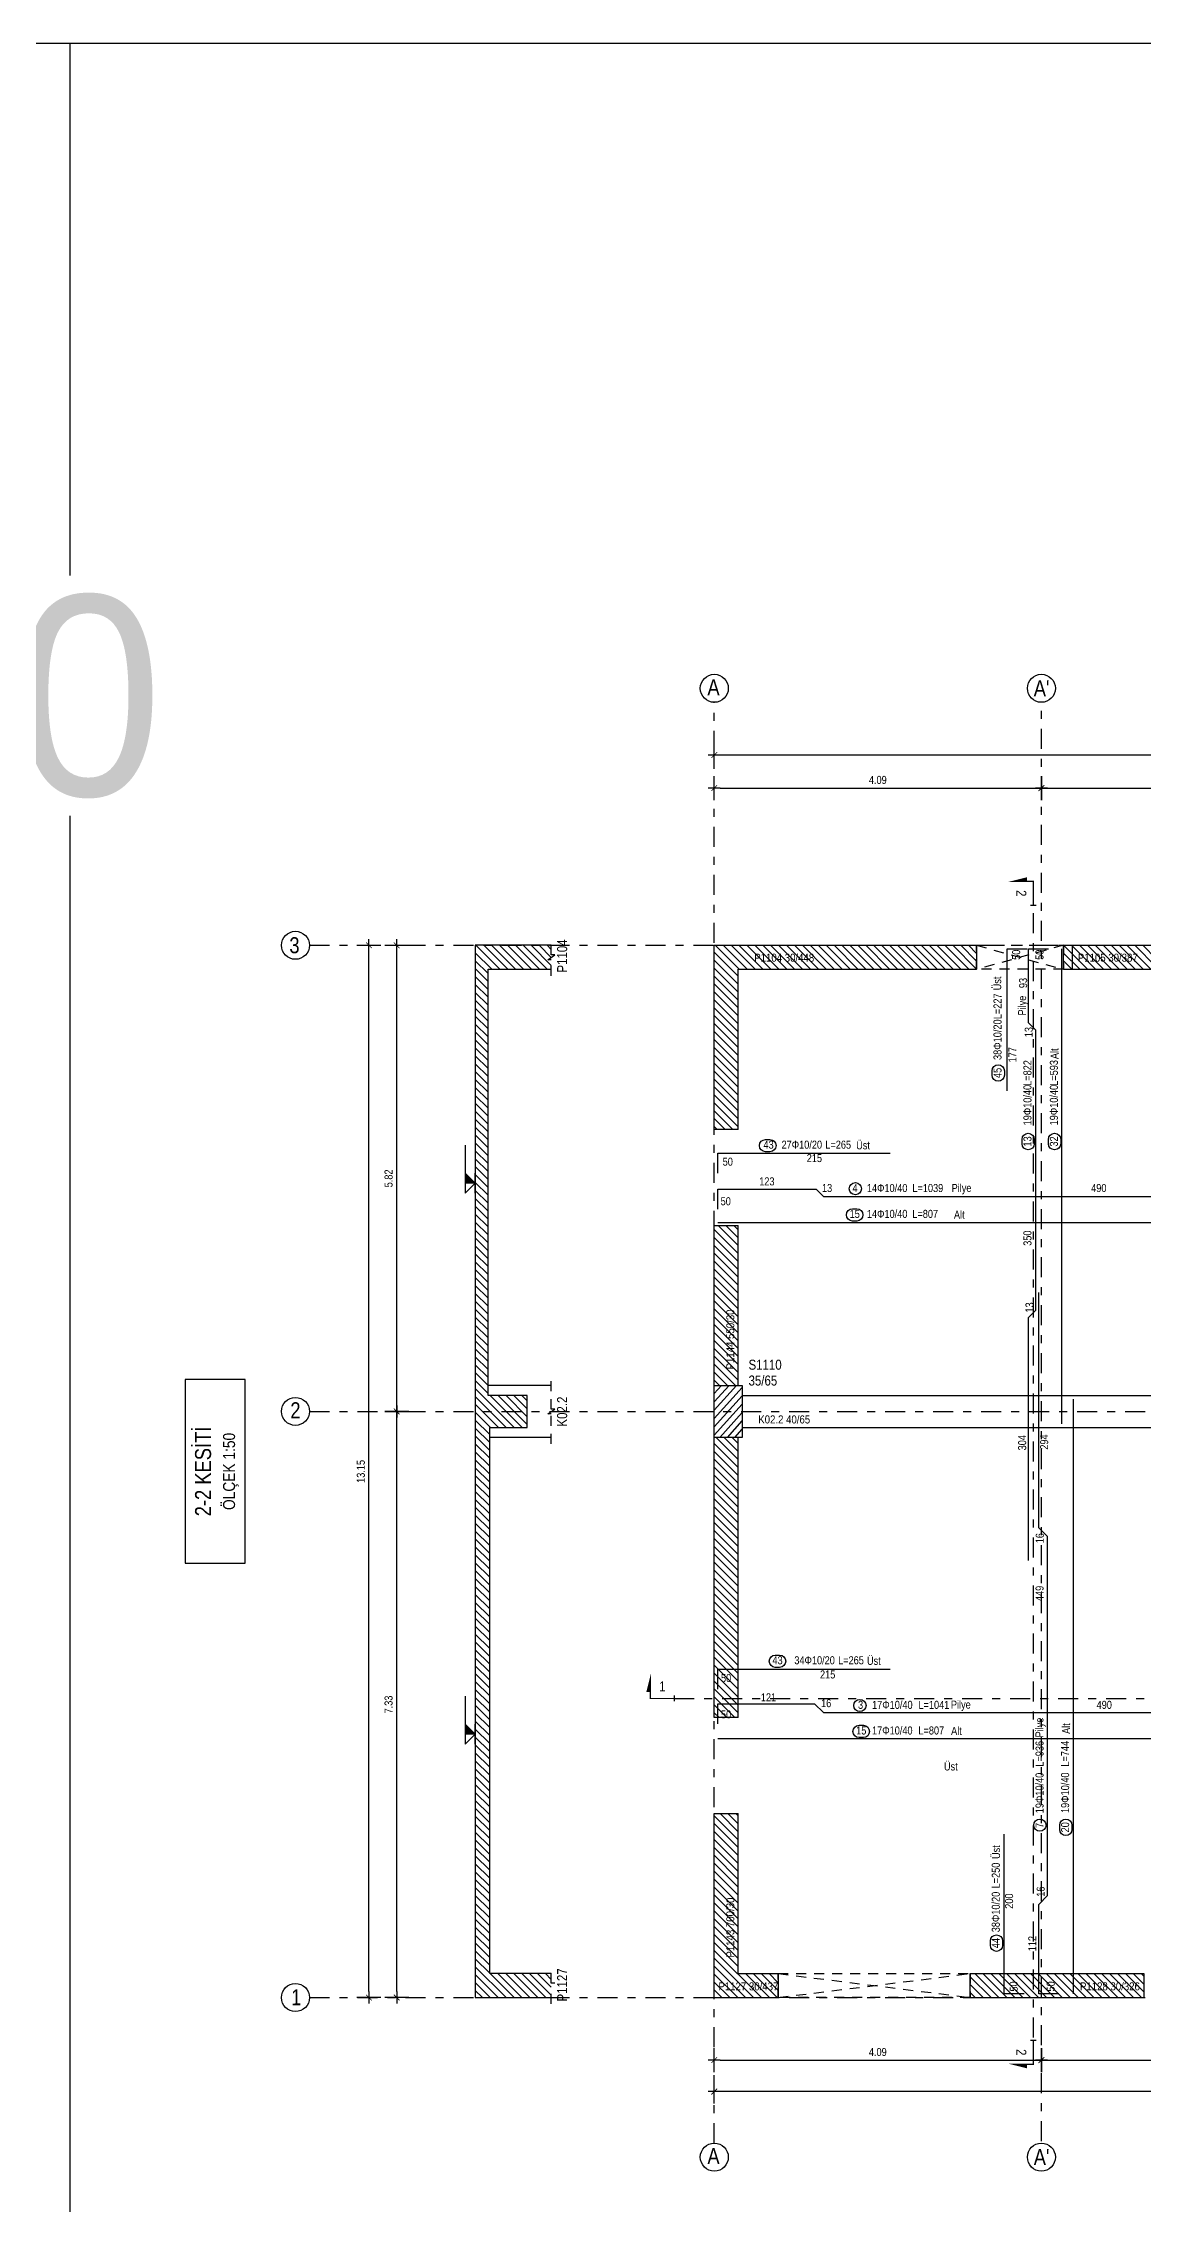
# Model space of a CAD drawing. Header units: metres. Extents: x 419734 to 420376, y 4564732 to 4565123.
# Drawn here: x 420043.27 to 420057.03, y 4565095.84 to 4565122.85 of the extents above; entities that cross this region are included whole.
import ezdxf
from ezdxf.enums import TextEntityAlignment as Align

# ---------------------------------------------------------------- set-up
doc = ezdxf.new("R2018")
doc.units = ezdxf.units.M
for name, pattern in [('CONTINUA', [0]), ('NASCOSTA', [0.375, 0.25, -0.125]), ('TRATTO-PUNTO', [1, 0.5, -0.25, 0, -0.25])]:
    doc.linetypes.add(name, pattern=pattern)
doc.layers.get('Defpoints').update_dxf_attribs({"color": 5})
for name, color, linetype in [("07-ENTITA' COPRENTE", 7, 'Continuous'), ('07-TITOLI', 4, 'CONTINUA'), ('SW_ASSI', 7, 'TRATTO-PUNTO'), ('SW_DIM', 33, 'Continuous'), ('SW_MAGRONE', 2, 'Continuous'), ('SW_QUOTE', 1, 'Continuous'), ('SW_SEZIONI-ARMATURA', 3, 'Continuous'), ('SW_SEZIONI_CARPENTERIA', 4, 'Continuous'), ('SW_SOTTILE_02', 1, 'Continuous'), ('SW_TESTI', 2, 'Continuous'), ('SW_TRATT_GRIGIO', 252, 'NASCOSTA'), ('SW_TRATTEGGIO_252', 252, 'Continuous'), ('SW_TXT_TESTI', 1, 'Continuous'), ('SW_VISTE', 1, 'Continuous')]:
    doc.layers.add(name, color=color, linetype=linetype)
doc.styles.add('ITALFERR', font='romans.shx', dxfattribs={"width": 0.8})
doc.styles.get("Standard").update_dxf_attribs({"font": 'arial.ttf'})
doc.styles.add('SWS', font='ARIALN.TTF')
doc.dimstyles.new('DIM-SW-50_m', dxfattribs={"dimtxt": 0.1, "dimasz": 0.075, "dimexe": 0.125, "dimexo": 0.125, "dimgap": 0.05, "dimtad": 1, "dimzin": 1, "dimdsep": 46, "dimtxsty": 'SWS', "dimblk1": 'D', "dimblk2": 'D', "dimsah": 1, "dimcen": 0.0075, "dimdle": 0.0625, "dimse1": 1, "dimse2": 1, "dimclrd": 256, "dimclre": 256, "dimclrt": 256, "dimazin": 0, "dimtfac": 0.75, "dimtmove": 1, "dimatfit": 3, "dimldrblk": 'D', "dimfxl": 0.125, "dimtvp": 1.5, "dimtolj": 1, "dimtzin": 0, "dimarcsym": 0})

# ---------------------------------------------------------------- blocks, each defined once
blk = doc.blocks.new('*U725')
blk.add_hatch(color=256).paths.add_polyline_path([(0.0025, 0.0025), (0, 0.0025), (0, 0)])
for p, q in [((0.0095, 0.0025), (-0.0025, 0.0025)), ((-0.0025, 0.0025), (0, 0)), ((-0.0025, 0), (0.0025, 0)), ((0, 0), (0, 0.0025)), ((0.0025, 0.0025), (0, 0))]:
    blk.add_line(p, q)
at = {"color": 2, "lineweight": 30, "flags": 104}
blk.add_attdef('QM', text='', height=0.0025, dxfattribs=at).set_placement((0.001, 0.0033), align=Align.BOTTOM_LEFT)
blk = doc.blocks.new('*U858')
blk.add_hatch(color=256).paths.add_polyline_path([(0.0025, 0.0025), (0, 0.0025), (0, 0)])
for p, q in [((0.0095, 0.0025), (-0.0025, 0.0025)), ((-0.0025, 0.0025), (0, 0)), ((-0.0025, 0), (0.0025, 0)), ((0, 0), (0, 0.0025)), ((0.0025, 0.0025), (0, 0))]:
    blk.add_line(p, q)
at = {"color": 2, "lineweight": 30, "flags": 104}
blk.add_attdef('QM', text='', height=0.0025, dxfattribs=at).set_placement((0.001, 0.0033), align=Align.BOTTOM_LEFT)
blk = doc.blocks.new('*U855')
blk.add_hatch(color=256).paths.add_polyline_path([(0.0025, 0.0025), (0, 0.0025), (0, 0)])
for p, q in [((0.0095, 0.0025), (-0.0025, 0.0025)), ((-0.0025, 0.0025), (0, 0)), ((-0.0025, 0), (0.0025, 0)), ((0, 0), (0, 0.0025)), ((0.0025, 0.0025), (0, 0))]:
    blk.add_line(p, q)
at = {"color": 2, "lineweight": 30, "flags": 104}
blk.add_attdef('QM', text='', height=0.0025, dxfattribs=at).set_placement((0.001, 0.0033), align=Align.BOTTOM_LEFT)
blk = doc.blocks.new('*U6')
at = {"layer": 'SW_QUOTE', "const_width": 0.0003}
blk.add_lwpolyline([(0, 0), (-0.006, 0), (-0.006, 0.00159)], dxfattribs=at)
at = {"layer": 'SW_QUOTE', "const_width": 0.0003, "flags": 128}
blk.add_lwpolyline([(0, -0.00075), (0, 0.00075)], dxfattribs=at)
at = {"layer": 'SW_QUOTE'}
blk.add_solid([(-0.00585, 0.00159), (-0.00701, 0.00159), (-0.00585, 0.00624)], dxfattribs=at)
at = {"layer": 'SW_TESTI', "color": 3, "style": 'SWS'}
blk.add_attdef('SEZ', text='', height=0.0025, dxfattribs=at).set_placement((-0.003, 0.003), align=Align.MIDDLE)
at = {"layer": 'SW_TESTI', "style": 'SWS'}
for tag, p in [('RIF_DOC_SEC', (-0.003, -0.0055)), ('RIF_DOC', (-0.003, -0.0025))]:
    blk.add_attdef(tag, text='', height=0.002, dxfattribs=at).set_placement(p, align=Align.MIDDLE)
blk = doc.blocks.new('*U8')
at = {"layer": 'SW_QUOTE', "const_width": 0.0003}
blk.add_lwpolyline([(0, 0), (0.006, 0), (0.006, 0.00159)], dxfattribs=at)
at = {"layer": 'SW_QUOTE', "const_width": 0.0003, "flags": 128}
blk.add_lwpolyline([(0, -0.00075), (0, 0.00075)], dxfattribs=at)
at = {"layer": 'SW_QUOTE'}
blk.add_solid([(0.00585, 0.00159), (0.00701, 0.00159), (0.00585, 0.00624)], dxfattribs=at)
at = {"layer": 'SW_TESTI', "color": 3, "style": 'SWS'}
blk.add_attdef('SEZ', text='', height=0.0025, dxfattribs=at).set_placement((0.003, 0.003), align=Align.MIDDLE)
at = {"layer": 'SW_TESTI', "style": 'SWS'}
for tag, p in [('RIF_DOC_SEC', (0.003, -0.0055)), ('RIF_DOC', (0.003, -0.0025))]:
    blk.add_attdef(tag, text='', height=0.002, dxfattribs=at).set_placement(p, align=Align.MIDDLE)
blk = doc.blocks.new('*U368')
at = {"layer": 'SW_TESTI', "color": 3, "style": 'ITALFERR', "width": 0.8}
for tag, p in [('EVENTUALE_1', (0, -0.6)), ('EVENTUALE_2', (0, -1.25))]:
    blk.add_attdef(tag, text='', height=0.3, dxfattribs=at).set_placement(p, align=Align.CENTER)
at = {"layer": 'SW_TESTI', "color": 2, "style": 'ITALFERR', "width": 0.8}
blk.add_attdef('EVENTUALE_3', text='', height=0.3, dxfattribs=at).set_placement((0, -1.9), align=Align.CENTER)
at = {"color": 255}
blk.add_wipeout([(-2.295, 1.5), (-2.295, 0), (2.295, 0), (2.295, 1.5)], dxfattribs=at).dxf.layer = "07-ENTITA' COPRENTE"
at = {"layer": 'SW_SOTTILE_02', "ltscale": 0.02}
blk.add_lwpolyline([(-2.295, 0), (2.295, 0), (2.295, 1.5), (-2.295, 1.5)], close=True, dxfattribs=at)
at = {"layer": 'SW_TESTI', "color": 3, "style": 'ITALFERR', "width": 0.8}
blk.add_attdef('TITOLO', text='', height=0.4, dxfattribs=at).set_placement((0, 0.85), align=Align.CENTER)
at = {"layer": 'SW_TESTI', "color": 2, "style": 'ITALFERR', "width": 0.8}
blk.add_attdef('SCALA', text='', height=0.3, dxfattribs=at).set_placement((0, 0.25), align=Align.CENTER)
blk = doc.blocks.new('D')
for p, q in [((-1, 0), (1, 0)), ((0, 2), (0, -2))]:
    blk.add_line(p, q)
at = {"const_width": 0.141}
blk.add_lwpolyline([(0.48, 0.48), (-0.48, -0.48)], dxfattribs=at)
blk = doc.blocks.new('*D859')
at = {"layer": 'Defpoints', "color": 0, "ltscale": 0.5, "transparency": 16777216}
for p in [(420051.656, 4565097.647), (420055.747, 4565097.647), (420055.747, 4565097.647)]:
    blk.add_point(p, dxfattribs=at)
at = {"layer": 'SW_DIM', "lineweight": -2, "ltscale": 0.5, "transparency": 16777216}
blk.add_line((420051.731, 4565097.647), (420055.672, 4565097.647), dxfattribs=at)
at = {"layer": 'SW_DIM', "lineweight": -2, "ltscale": 0.5, "transparency": 16777216, "xscale": 0.075, "yscale": 0.075, "zscale": 0.075, "rotation": 180}
blk.add_blockref('D', (420051.656, 4565097.647), dxfattribs=at)
at = {"layer": 'SW_DIM', "lineweight": -2, "ltscale": 0.5, "transparency": 16777216, "xscale": 0.075, "yscale": 0.075, "zscale": 0.075}
blk.add_blockref('D', (420055.747, 4565097.647), dxfattribs=at)
at = {"layer": 'SW_DIM', "ltscale": 0.5, "transparency": 16777216, "insert": (420053.701, 4565097.748), "char_height": 0.1, "attachment_point": 5, "style": 'SWS'}
blk.add_mtext('\\A1;4.09', dxfattribs=at)
blk = doc.blocks.new('*D860')
at = {"layer": 'Defpoints', "color": 0, "ltscale": 0.5, "transparency": 16777216}
for p in [(420055.747, 4565097.647), (420059.612, 4565097.647), (420059.612, 4565097.647)]:
    blk.add_point(p, dxfattribs=at)
at = {"layer": 'SW_DIM', "lineweight": -2, "ltscale": 0.5, "transparency": 16777216}
blk.add_line((420055.822, 4565097.647), (420059.537, 4565097.647), dxfattribs=at)
at = {"layer": 'SW_DIM', "lineweight": -2, "ltscale": 0.5, "transparency": 16777216, "xscale": 0.075, "yscale": 0.075, "zscale": 0.075, "rotation": 180}
blk.add_blockref('D', (420055.747, 4565097.647), dxfattribs=at)
at = {"layer": 'SW_DIM', "lineweight": -2, "ltscale": 0.5, "transparency": 16777216, "xscale": 0.075, "yscale": 0.075, "zscale": 0.075}
blk.add_blockref('D', (420059.612, 4565097.647), dxfattribs=at)
at = {"layer": 'SW_DIM', "ltscale": 0.5, "transparency": 16777216, "insert": (420057.679, 4565097.748), "char_height": 0.1, "attachment_point": 5, "style": 'SWS'}
blk.add_mtext('\\A1;3.87', dxfattribs=at)
blk = doc.blocks.new('*D869')
at = {"layer": 'Defpoints', "color": 0, "ltscale": 0.5, "transparency": 16777216}
for p in [(420051.656, 4565097.647), (420100.129, 4565097.647), (420051.656, 4565097.253)]:
    blk.add_point(p, dxfattribs=at)
at = {"layer": 'SW_DIM', "lineweight": -2, "ltscale": 0.5, "transparency": 16777216}
blk.add_line((420100.054, 4565097.253), (420051.731, 4565097.253), dxfattribs=at)
at = {"layer": 'SW_DIM', "lineweight": -2, "ltscale": 0.5, "transparency": 16777216, "xscale": 0.075, "yscale": 0.075, "zscale": 0.075, "rotation": 180}
blk.add_blockref('D', (420051.656, 4565097.253), dxfattribs=at)
at = {"layer": 'SW_DIM', "lineweight": -2, "ltscale": 0.5, "transparency": 16777216, "xscale": 0.075, "yscale": 0.075, "zscale": 0.075}
blk.add_blockref('D', (420100.129, 4565097.253), dxfattribs=at)
at = {"layer": 'SW_DIM', "ltscale": 0.5, "transparency": 16777216, "insert": (420075.893, 4565097.354), "char_height": 0.1, "attachment_point": 5, "style": 'SWS'}
blk.add_mtext('\\A1;48.47', dxfattribs=at)
blk = doc.blocks.new('*D870')
at = {"layer": 'Defpoints', "color": 0, "ltscale": 0.5, "transparency": 16777216}
for p in [(420047.685, 4565105.754), (420047.883, 4565105.754), (420047.883, 4565098.429)]:
    blk.add_point(p, dxfattribs=at)
at = {"layer": 'SW_DIM', "lineweight": -2, "ltscale": 0.5, "transparency": 16777216}
blk.add_line((420047.685, 4565098.504), (420047.685, 4565105.679), dxfattribs=at)
at = {"layer": 'SW_DIM', "lineweight": -2, "ltscale": 0.5, "transparency": 16777216, "xscale": 0.075, "yscale": 0.075, "zscale": 0.075}
for p, rotation in [((420047.685, 4565105.754), 90), ((420047.685, 4565098.429), 270)]:
    blk.add_blockref('D', p, dxfattribs=dict(at, rotation=rotation))
at = {"layer": 'SW_DIM', "ltscale": 0.5, "transparency": 16777216, "insert": (420047.584, 4565102.091), "char_height": 0.1, "attachment_point": 5, "rotation": 90, "style": 'SWS'}
blk.add_mtext('\\A1;7.33', dxfattribs=at)
blk = doc.blocks.new('*D871')
at = {"layer": 'Defpoints', "color": 0, "ltscale": 0.5, "transparency": 16777216}
for p in [(420047.685, 4565111.579), (420047.685, 4565111.579), (420047.883, 4565105.754)]:
    blk.add_point(p, dxfattribs=at)
at = {"layer": 'SW_DIM', "lineweight": -2, "ltscale": 0.5, "transparency": 16777216}
blk.add_line((420047.685, 4565105.829), (420047.685, 4565111.504), dxfattribs=at)
at = {"layer": 'SW_DIM', "lineweight": -2, "ltscale": 0.5, "transparency": 16777216, "xscale": 0.075, "yscale": 0.075, "zscale": 0.075}
for p, rotation in [((420047.685, 4565111.579), 90), ((420047.685, 4565105.754), 270)]:
    blk.add_blockref('D', p, dxfattribs=dict(at, rotation=rotation))
at = {"layer": 'SW_DIM', "ltscale": 0.5, "transparency": 16777216, "insert": (420047.584, 4565108.666), "char_height": 0.1, "attachment_point": 5, "rotation": 90, "style": 'SWS'}
blk.add_mtext('\\A1;5.82', dxfattribs=at)
blk = doc.blocks.new('*D872')
at = {"layer": 'Defpoints', "color": 0, "ltscale": 0.5, "transparency": 16777216}
for p in [(420047.338, 4565111.579), (420047.835, 4565111.579), (420047.883, 4565098.429)]:
    blk.add_point(p, dxfattribs=at)
at = {"layer": 'SW_DIM', "lineweight": -2, "ltscale": 0.5, "transparency": 16777216}
blk.add_line((420047.338, 4565098.504), (420047.338, 4565111.504), dxfattribs=at)
at = {"layer": 'SW_DIM', "lineweight": -2, "ltscale": 0.5, "transparency": 16777216, "xscale": 0.075, "yscale": 0.075, "zscale": 0.075}
for p, rotation in [((420047.338, 4565111.579), 90), ((420047.338, 4565098.429), 270)]:
    blk.add_blockref('D', p, dxfattribs=dict(at, rotation=rotation))
at = {"layer": 'SW_DIM', "ltscale": 0.5, "transparency": 16777216, "insert": (420047.237, 4565105.004), "char_height": 0.1, "attachment_point": 5, "rotation": 90, "style": 'SWS'}
blk.add_mtext('\\A1;13.15', dxfattribs=at)
blk = doc.blocks.new('*D873')
at = {"layer": 'Defpoints', "color": 0, "ltscale": 0.5, "transparency": 16777216}
for p in [(420055.747, 4565113.544), (420051.656, 4565111.579), (420055.747, 4565111.579)]:
    blk.add_point(p, dxfattribs=at)
at = {"layer": 'SW_DIM', "lineweight": -2, "ltscale": 0.5, "transparency": 16777216}
blk.add_line((420051.731, 4565113.544), (420055.672, 4565113.544), dxfattribs=at)
at = {"layer": 'SW_DIM', "lineweight": -2, "ltscale": 0.5, "transparency": 16777216, "xscale": 0.075, "yscale": 0.075, "zscale": 0.075, "rotation": 180}
blk.add_blockref('D', (420051.656, 4565113.544), dxfattribs=at)
at = {"layer": 'SW_DIM', "lineweight": -2, "ltscale": 0.5, "transparency": 16777216, "xscale": 0.075, "yscale": 0.075, "zscale": 0.075}
blk.add_blockref('D', (420055.747, 4565113.544), dxfattribs=at)
at = {"layer": 'SW_DIM', "ltscale": 0.5, "transparency": 16777216, "insert": (420053.701, 4565113.645), "char_height": 0.1, "attachment_point": 5, "style": 'SWS'}
blk.add_mtext('\\A1;4.09', dxfattribs=at)
blk = doc.blocks.new('*D874')
at = {"layer": 'Defpoints', "color": 0, "ltscale": 0.5, "transparency": 16777216}
for p in [(420059.612, 4565113.544), (420059.612, 4565113.06), (420055.747, 4565111.579)]:
    blk.add_point(p, dxfattribs=at)
at = {"layer": 'SW_DIM', "lineweight": -2, "ltscale": 0.5, "transparency": 16777216}
blk.add_line((420055.822, 4565113.544), (420059.537, 4565113.544), dxfattribs=at)
at = {"layer": 'SW_DIM', "lineweight": -2, "ltscale": 0.5, "transparency": 16777216, "xscale": 0.075, "yscale": 0.075, "zscale": 0.075, "rotation": 180}
blk.add_blockref('D', (420055.747, 4565113.544), dxfattribs=at)
at = {"layer": 'SW_DIM', "lineweight": -2, "ltscale": 0.5, "transparency": 16777216, "xscale": 0.075, "yscale": 0.075, "zscale": 0.075}
blk.add_blockref('D', (420059.612, 4565113.544), dxfattribs=at)
at = {"layer": 'SW_DIM', "ltscale": 0.5, "transparency": 16777216, "insert": (420057.679, 4565113.645), "char_height": 0.1, "attachment_point": 5, "style": 'SWS'}
blk.add_mtext('\\A1;3.87', dxfattribs=at)
blk = doc.blocks.new('*D883')
at = {"layer": 'Defpoints', "color": 0, "ltscale": 0.5, "transparency": 16777216}
for p in [(420051.656, 4565113.957), (420051.656, 4565113.271), (420100.129, 4565113.271)]:
    blk.add_point(p, dxfattribs=at)
at = {"layer": 'SW_DIM', "lineweight": -2, "ltscale": 0.5, "transparency": 16777216}
blk.add_line((420100.054, 4565113.957), (420051.731, 4565113.957), dxfattribs=at)
at = {"layer": 'SW_DIM', "lineweight": -2, "ltscale": 0.5, "transparency": 16777216, "xscale": 0.075, "yscale": 0.075, "zscale": 0.075, "rotation": 180}
blk.add_blockref('D', (420051.656, 4565113.957), dxfattribs=at)
at = {"layer": 'SW_DIM', "lineweight": -2, "ltscale": 0.5, "transparency": 16777216, "xscale": 0.075, "yscale": 0.075, "zscale": 0.075}
blk.add_blockref('D', (420100.129, 4565113.957), dxfattribs=at)
at = {"layer": 'SW_DIM', "ltscale": 0.5, "transparency": 16777216, "insert": (420075.893, 4565114.058), "char_height": 0.1, "attachment_point": 5, "style": 'SWS'}
blk.add_mtext('\\A1;48.47', dxfattribs=at)

msp = doc.modelspace()

# ---------------------------------------------------------------- hatches: boundary and pattern name
at = {"layer": 'SW_TRATTEGGIO_252'}
h = msp.add_hatch(dxfattribs=at)
h.set_pattern_fill('_USER', color=256, scale=0.07, angle=135, pattern_type=0)
h.set_pattern_definition([(135, (420022.81657, 4565253.75507), (-0.049497475, -0.049497475), [])])
h.paths.add_polyline_path([(420048.84814, 4565105.42883), (420048.84814, 4565105.55383), (420049.31814, 4565105.55383), (420049.31814, 4565105.75383), (420048.66814, 4565105.75383), (420048.66814, 4565098.42883), (420049.61814, 4565098.42883), (420049.61814, 4565098.72883), (420048.84814, 4565098.72883)])
h.paths.add_polyline_path([(420048.82814, 4565111.27883), (420049.61814, 4565111.27883), (420049.61814, 4565111.57883), (420048.66814, 4565111.57883), (420048.66814, 4565105.75383), (420049.31814, 4565105.75383), (420049.31814, 4565105.95383), (420048.82814, 4565105.95383), (420048.82814, 4565106.07883)])
h = msp.add_hatch(dxfattribs=at)
h.set_pattern_fill('_USER', color=256, scale=0.07, angle=228, pattern_type=0)
h.set_pattern_definition([(228, (420023.831146, 4565253.75507), (0.052020138, -0.046839142), [])])
h.paths.add_polyline_path([(420052.00641, 4565106.07883), (420051.65641, 4565106.07883), (420051.65641, 4565105.42883), (420052.00641, 4565105.42883)])
h.paths.add_polyline_path([(420059.28667, 4565105.42883), (420059.93667, 4565105.42883), (420059.93667, 4565106.07883), (420059.28667, 4565106.07883)])
h.paths.add_polyline_path([(420067.35409, 4565106.07883), (420066.70409, 4565106.07883), (420066.70409, 4565105.42883), (420067.35409, 4565105.42883)])
h.paths.add_polyline_path([(420074.78413, 4565106.07883), (420074.43413, 4565106.07883), (420074.43413, 4565105.42883), (420074.78413, 4565105.42883)])
h.paths.add_polyline_path([(420074.82413, 4565105.42883), (420075.17413, 4565105.42883), (420075.17413, 4565106.07883), (420074.82413, 4565106.07883)])
h.paths.add_polyline_path([(420075.17413, 4565111.57883), (420074.82413, 4565111.57883), (420074.82413, 4565110.92883), (420075.17413, 4565110.92883)])
h.paths.add_polyline_path([(420074.43413, 4565110.92883), (420074.78413, 4565110.92883), (420074.78413, 4565111.57883), (420074.43413, 4565111.57883)])
h.paths.add_polyline_path([(420075.17413, 4565099.07883), (420074.82413, 4565099.07883), (420074.82413, 4565098.42883), (420075.17413, 4565098.42883)])
h.paths.add_polyline_path([(420074.78413, 4565099.07883), (420074.43413, 4565099.07883), (420074.43413, 4565098.42883), (420074.78413, 4565098.42883)])
h.paths.add_polyline_path([(420059.93667, 4565098.77883), (420059.28667, 4565098.77883), (420059.28667, 4565098.42883), (420059.93667, 4565098.42883)])
h.paths.add_polyline_path([(420081.25413, 4565098.77883), (420080.60413, 4565098.77883), (420080.60413, 4565098.42883), (420081.25413, 4565098.42883)])
h = msp.add_hatch(dxfattribs=at)
h.set_pattern_fill('_USER', color=256, scale=0.07, angle=135, pattern_type=0)
h.set_pattern_definition([(135, (420023.831146, 4565253.75507), (-0.049497475, -0.049497475), [])])
h.paths.add_polyline_path([(420095.67913, 4565111.27883), (420096.55413, 4565111.27883), (420096.55413, 4565111.57883), (420095.27934, 4565111.57883), (420094.50413, 4565111.57883), (420094.50413, 4565111.27883), (420095.27934, 4565111.27883), (420095.37913, 4565111.27883), (420095.37913, 4565105.77883), (420091.12913, 4565105.77883), (420091.12913, 4565111.27883), (420092.10413, 4565111.27883), (420092.10413, 4565111.57883), (420090.72934, 4565111.57883), (420089.95413, 4565111.57883), (420089.95413, 4565111.27883), (420090.72934, 4565111.27883), (420090.82913, 4565111.27883), (420090.82913, 4565105.77883), (420086.57913, 4565105.77883), (420086.57913, 4565111.27883), (420087.55413, 4565111.27883), (420087.55413, 4565111.57883), (420086.17934, 4565111.57883), (420084.90413, 4565111.57883), (420084.90413, 4565111.27883), (420086.17934, 4565111.27883), (420086.27913, 4565111.27883), (420086.27913, 4565105.77883), (420081.02913, 4565105.77883), (420081.02913, 4565111.27883), (420082.50413, 4565111.27883), (420082.50413, 4565111.57883), (420080.62934, 4565111.57883), (420080.32913, 4565111.57883), (420080.32913, 4565111.27883), (420080.62934, 4565111.27883), (420080.72913, 4565111.27883), (420080.72913, 4565105.47883), (420086.57913, 4565105.47883), (420090.82913, 4565105.47883), (420091.12913, 4565105.47883), (420095.67913, 4565105.47883)])
h.paths.add_polyline_path([(420100.12913, 4565111.57883), (420098.95413, 4565111.57883), (420098.95413, 4565111.27883), (420099.82913, 4565111.27883), (420099.82913, 4565109.27883), (420100.12913, 4565109.27883)])
h.paths.add_polyline_path([(420100.12913, 4565106.07883), (420100.12913, 4565108.07883), (420099.82913, 4565108.07883), (420099.82913, 4565106.07883), (420099.82913, 4565101.92883), (420100.12913, 4565101.92883)])
h.paths.add_polyline_path([(420100.12913, 4565100.72883), (420099.82913, 4565100.72883), (420099.82913, 4565098.72883), (420099.32913, 4565098.72883), (420099.32913, 4565098.42883), (420100.12913, 4565098.42883)])
h.paths.add_polyline_path([(420096.92913, 4565098.72883), (420095.27934, 4565098.72883), (420094.02913, 4565098.72883), (420094.02913, 4565098.42883), (420095.27934, 4565098.42883), (420096.92913, 4565098.42883)])
h.paths.add_polyline_path([(420091.62913, 4565098.72883), (420090.72934, 4565098.72883), (420089.32913, 4565098.72883), (420089.32913, 4565098.42883), (420090.72934, 4565098.42883), (420091.62913, 4565098.42883)])
h.paths.add_polyline_path([(420088.12913, 4565098.72883), (420086.17934, 4565098.72883), (420085.87913, 4565098.72883), (420085.87913, 4565098.42883), (420086.17934, 4565098.42883), (420088.12913, 4565098.42883)])
h.paths.add_polyline_path([(420083.47913, 4565098.72883), (420082.82913, 4565098.72883), (420082.82913, 4565098.42883), (420083.47913, 4565098.42883)])
h.paths.add_polyline_path([(420081.62913, 4565098.72883), (420081.25413, 4565098.72883), (420081.25413, 4565098.42883), (420081.62913, 4565098.42883)])
h.paths.add_polyline_path([(420080.60413, 4565098.72883), (420080.32913, 4565098.72883), (420080.32913, 4565098.42883), (420080.60413, 4565098.42883)])
h.paths.add_polyline_path([(420077.92913, 4565098.72883), (420076.65313, 4565098.72883), (420076.65313, 4565098.42883), (420077.92913, 4565098.42883)])
h.paths.add_polyline_path([(420075.45313, 4565098.72883), (420075.17413, 4565098.72883), (420075.17413, 4565098.42883), (420075.45313, 4565098.42883)])
h.paths.add_polyline_path([(420074.43413, 4565098.72883), (420074.33413, 4565098.72883), (420074.33413, 4565098.42883), (420074.43413, 4565098.42883)])
h.paths.add_polyline_path([(420073.27413, 4565098.72883), (420072.8399, 4565098.72883), (420072.8399, 4565098.42883), (420073.27413, 4565098.42883)])
h.paths.add_polyline_path([(420069.2359, 4565098.72883), (420067.3043, 4565098.72883), (420065.14347, 4565098.72883), (420065.14347, 4565098.42883), (420067.3043, 4565098.42883), (420069.2359, 4565098.42883)])
h.paths.add_polyline_path([(420061.53947, 4565098.72883), (420059.93667, 4565098.72883), (420059.93667, 4565098.42883), (420061.53947, 4565098.42883)])
h.paths.add_polyline_path([(420059.28667, 4565098.72883), (420058.22675, 4565098.72883), (420058.22675, 4565098.42883), (420059.28667, 4565098.42883)])
h.paths.add_polyline_path([(420057.02675, 4565098.72883), (420056.02175, 4565098.72883), (420054.85641, 4565098.72883), (420054.85641, 4565098.42883), (420056.02175, 4565098.42883), (420057.02675, 4565098.42883)])
h.paths.add_polyline_path([(420052.45641, 4565098.72883), (420051.95641, 4565098.72883), (420051.95641, 4565100.72883), (420051.65641, 4565100.72883), (420051.65641, 4565098.42883), (420052.45641, 4565098.42883)])
h.paths.add_polyline_path([(420051.95641, 4565105.42883), (420051.65641, 4565105.42883), (420051.65641, 4565101.92883), (420051.95641, 4565101.92883)])
h.paths.add_polyline_path([(420051.95641, 4565108.07883), (420051.65641, 4565108.07883), (420051.65641, 4565106.07883), (420051.95641, 4565106.07883)])
h.paths.add_polyline_path([(420054.93641, 4565111.57883), (420051.65641, 4565111.57883), (420051.65641, 4565109.27883), (420051.95641, 4565109.27883), (420051.95641, 4565111.27883), (420054.93641, 4565111.27883)])
h.paths.add_polyline_path([(420057.18667, 4565111.57883), (420056.13641, 4565111.57883), (420056.13641, 4565111.27883), (420057.18667, 4565111.27883)])
h.paths.add_polyline_path([(420061.48967, 4565111.57883), (420059.88688, 4565111.57883), (420058.98667, 4565111.57883), (420058.98667, 4565111.27883), (420059.88688, 4565111.27883), (420061.48967, 4565111.27883)])
h.paths.add_polyline_path([(420069.2399, 4565111.57883), (420067.30409, 4565111.57883), (420065.09367, 4565111.57883), (420065.09367, 4565111.27883), (420067.30409, 4565111.27883), (420069.2399, 4565111.27883)])
h.paths.add_polyline_path([(420074.43413, 4565111.57883), (420072.8399, 4565111.57883), (420072.8399, 4565111.27883), (420074.43413, 4565111.27883)])
h.paths.add_polyline_path([(420076.07913, 4565111.57883), (420075.17413, 4565111.57883), (420075.17413, 4565111.27883), (420076.07913, 4565111.27883)])
h.paths.add_polyline_path([(420077.92913, 4565111.57883), (420077.27913, 4565111.57883), (420077.27913, 4565111.27883), (420077.92913, 4565111.27883)])
h.paths.add_polyline_path([(420056.13641, 4565111.57883), (420056.02175, 4565111.57883), (420056.02175, 4565111.27883), (420056.13641, 4565111.27883)])

# ---------------------------------------------------------------- linework, layer by layer
msp.add_line((419805.79921, 4565122.85209), (420103.04921, 4565122.85209))
msp.add_lwpolyline([(420043.59921, 4565122.85209), (420043.59921, 4565080.80209)])
at = {"layer": 'SW_ASSI', "ltscale": 0.5}
for points in [[(420051.65641, 4565096.60991), (420051.65641, 4565114.61539)], [(420055.74654, 4565096.63287), (420055.74654, 4565114.61539)], [(420046.59444, 4565111.57883), (420101.08148, 4565111.57883)], [(420046.59444, 4565105.75383), (420101.08148, 4565105.75383)], [(420046.59444, 4565098.42883), (420101.08148, 4565098.42883)]]:
    msp.add_lwpolyline(points, dxfattribs=at)
at = {"layer": 'SW_ASSI', "color": 8, "ltscale": 0.5}
for points in [[(420055.64654, 4565097.92883), (420055.64654, 4565112.07883)], [(420051.15641, 4565102.16633), (420100.62913, 4565102.16633)]]:
    msp.add_lwpolyline(points, dxfattribs=at)
at = {"layer": 'SW_MAGRONE'}
msp.add_line((420056.02175, 4565111.27883), (420056.02175, 4565111.57883), dxfattribs=at)
for points in [[(420049.61814, 4565111.57883), (420048.66814, 4565111.57883), (420048.66814, 4565098.42883), (420049.61814, 4565098.42883)], [(420051.65641, 4565111.57883), (420054.93641, 4565111.57883)], [(420051.65641, 4565109.27883), (420051.65641, 4565111.57883)], [(420054.93641, 4565111.57883), (420054.93641, 4565111.27883)], [(420056.02175, 4565111.57883), (420057.18667, 4565111.57883)], [(420056.13641, 4565111.27883), (420056.13641, 4565111.57883)], [(420049.61814, 4565098.72883), (420048.84814, 4565098.72883), (420048.84814, 4565105.55383), (420049.31814, 4565105.55383), (420049.31814, 4565105.95383), (420048.82814, 4565105.95383), (420048.82814, 4565111.27883), (420049.61492, 4565111.27883)], [(420051.95641, 4565111.27883), (420054.93641, 4565111.27883)], [(420051.95641, 4565109.27883), (420051.95641, 4565111.27883)], [(420056.02175, 4565111.27883), (420057.18667, 4565111.27883)], [(420051.95641, 4565109.27883), (420051.65641, 4565109.27883)], [(420051.65641, 4565106.07883), (420051.65641, 4565108.07883)], [(420051.65641, 4565108.07883), (420051.95641, 4565108.07883)], [(420051.95641, 4565106.07883), (420051.95641, 4565108.07883)], [(420052.00641, 4565105.95383), (420059.28667, 4565105.95383)], [(420051.65641, 4565101.92883), (420051.65641, 4565105.42883)], [(420051.95641, 4565101.92883), (420051.95641, 4565105.42883)], [(420052.00641, 4565105.55383), (420059.28667, 4565105.55383)], [(420051.95641, 4565101.92883), (420051.65641, 4565101.92883)], [(420051.65641, 4565098.42883), (420051.65641, 4565100.72883)], [(420051.65641, 4565100.72883), (420051.95641, 4565100.72883)], [(420051.95641, 4565098.72883), (420051.95641, 4565100.72883)], [(420051.95641, 4565098.72883), (420052.45641, 4565098.72883)], [(420052.45641, 4565098.72883), (420052.45641, 4565098.42883)], [(420054.85641, 4565098.72883), (420057.02675, 4565098.72883)], [(420054.85641, 4565098.42883), (420054.85641, 4565098.72883)], [(420057.02675, 4565098.72883), (420057.02675, 4565098.42883)], [(420051.65641, 4565098.42883), (420052.45641, 4565098.42883)], [(420054.85641, 4565098.42883), (420057.02675, 4565098.42883)]]:
    msp.add_lwpolyline(points, dxfattribs=at)
at = {"layer": 'SW_SEZIONI-ARMATURA'}
for points in [[(420055.31724, 4565109.76008), (420055.31724, 4565111.53383), (420055.56724, 4565111.53383)], [(420055.58704, 4565103.89258), (420055.58704, 4565106.92883), (420055.67704, 4565107.01883), (420055.67704, 4565110.51811), (420055.58704, 4565110.60811), (420055.58704, 4565111.53383), (420055.83704, 4565111.53383)], [(420056.00104, 4565105.59883), (420056.00104, 4565111.53383)], [(420051.70141, 4565108.73313), (420051.70141, 4565108.98313), (420053.85522, 4565108.98313)], [(420051.70141, 4565108.28033), (420051.70141, 4565108.53033), (420052.93145, 4565108.53033), (420053.02145, 4565108.44033), (420057.92062, 4565108.44033), (420058.01062, 4565108.53033), (420061.52103, 4565108.53033)], [(420051.70141, 4565108.11633), (420059.76667, 4565108.11633)], [(420055.96254, 4565098.47383), (420055.71254, 4565098.47383), (420055.71254, 4565099.59383), (420055.82254, 4565099.70383), (420055.82254, 4565104.18883), (420055.71254, 4565104.29883), (420055.71254, 4565107.24008)], [(420056.14654, 4565098.47383), (420056.14654, 4565105.90883)], [(420051.70141, 4565102.28313), (420051.70141, 4565102.53313), (420053.85522, 4565102.53313)], [(420051.70141, 4565101.85033), (420051.70141, 4565102.10033), (420052.91145, 4565102.10033), (420053.02145, 4565101.99033), (420057.92062, 4565101.99033), (420058.03062, 4565102.10033), (420061.52103, 4565102.10033)], [(420051.70141, 4565101.66633), (420059.76667, 4565101.66633)], [(420055.52974, 4565098.47383), (420055.27974, 4565098.47383), (420055.27974, 4565100.47008)]]:
    msp.add_lwpolyline(points, dxfattribs=at)
at = {"layer": 'SW_SEZIONI_CARPENTERIA'}
for points in [[(420051.65641, 4565106.07883), (420052.00641, 4565106.07883)], [(420051.65641, 4565105.42883), (420051.65641, 4565106.07883)], [(420052.00641, 4565106.07883), (420052.00641, 4565105.42883)], [(420052.00641, 4565105.42883), (420051.65641, 4565105.42883)]]:
    msp.add_lwpolyline(points, dxfattribs=at)
at = {"layer": 'SW_TRATT_GRIGIO', "ltscale": 0.5}
for points in [[(420049.61814, 4565111.45883), (420049.61814, 4565111.65883)], [(420056.02175, 4565111.57883), (420054.93641, 4565111.27883)], [(420054.93641, 4565111.57883), (420056.02175, 4565111.27883)], [(420049.57314, 4565111.39883), (420049.66314, 4565111.45883)], [(420049.61814, 4565111.39883), (420049.57314, 4565111.39883)], [(420049.66314, 4565111.45883), (420049.61814, 4565111.45883)], [(420049.61814, 4565111.19883), (420049.61814, 4565111.39883)], [(420049.61814, 4565105.78383), (420049.61814, 4565106.15883)], [(420049.57314, 4565105.72383), (420049.66314, 4565105.78383)], [(420049.61814, 4565105.72383), (420049.57314, 4565105.72383)], [(420049.66314, 4565105.78383), (420049.61814, 4565105.78383)], [(420049.61814, 4565105.34883), (420049.61814, 4565105.72383)], [(420049.61814, 4565098.60883), (420049.61814, 4565098.80883)], [(420049.66314, 4565098.60883), (420049.61814, 4565098.60883)], [(420052.45641, 4565098.42883), (420054.85641, 4565098.72883)], [(420052.45641, 4565098.72883), (420054.85641, 4565098.42883)], [(420049.61814, 4565098.34883), (420049.61814, 4565098.54883)]]:
    msp.add_lwpolyline(points, dxfattribs=at)
for points in [[(420054.93641, 4565111.57883), (420056.02175, 4565111.57883), (420056.02175, 4565111.27883), (420054.93641, 4565111.27883)], [(420052.45641, 4565098.72883), (420054.85641, 4565098.72883), (420054.85641, 4565098.42883), (420052.45641, 4565098.42883)]]:
    msp.add_lwpolyline(points, close=True, dxfattribs=at)
at = {"layer": 'SW_TXT_TESTI'}
for points in [[(420055.13059, 4565109.95636), (420055.13059, 4565110.01036, -1), (420055.28359, 4565110.01036), (420055.28359, 4565109.95636, -1)], [(420052.29837, 4565109.15165), (420052.35237, 4565109.15165, -1), (420052.35237, 4565108.99865), (420052.29837, 4565108.99865, -1)], [(420055.50481, 4565109.09976), (420055.50481, 4565109.15376, -1), (420055.65781, 4565109.15376), (420055.65781, 4565109.09976, -1)], [(420055.8354, 4565109.09972), (420055.8354, 4565109.15372, -1), (420055.9884, 4565109.15372), (420055.9884, 4565109.09972, -1)], [(420053.38445, 4565108.2865), (420053.43845, 4565108.2865, -1), (420053.43845, 4565108.1335), (420053.38445, 4565108.1335, -1)], [(420052.4196, 4565102.70824), (420052.4736, 4565102.70824, -1), (420052.4736, 4565102.55524), (420052.4196, 4565102.55524, -1)], [(420053.46627, 4565101.83094), (420053.52027, 4565101.83094, -1), (420053.52027, 4565101.67794), (420053.46627, 4565101.67794, -1)], [(420055.97571, 4565100.52875), (420055.97571, 4565100.58275, -1), (420056.12871, 4565100.58275), (420056.12871, 4565100.52875, -1)], [(420055.10891, 4565099.08201), (420055.10891, 4565099.13601, -1), (420055.26191, 4565099.13601), (420055.26191, 4565099.08201, -1)]]:
    msp.add_lwpolyline(points, format="xyb", close=True, dxfattribs=at)
at = {"layer": 'SW_TXT_TESTI', "color": 1}
for centre in [(420051.65641, 4565114.79039), (420055.74654, 4565114.79039), (420046.41944, 4565111.57883), (420046.41944, 4565105.75383), (420046.41944, 4565098.42883), (420051.65641, 4565096.43491), (420055.74654, 4565096.43491)]:
    msp.add_circle(centre, 0.175, dxfattribs=at)
at = {"layer": 'SW_TXT_TESTI'}
for centre in [(420053.42003, 4565108.53729), (420053.47727, 4565102.07885), (420055.72821, 4565100.58288)]:
    msp.add_circle(centre, 0.0765, dxfattribs=at)
at = {"layer": 'SW_VISTE'}
for points in [[(420049.61814, 4565106.07883), (420048.82814, 4565106.07883)], [(420049.61814, 4565105.42883), (420048.84814, 4565105.42883)]]:
    msp.add_lwpolyline(points, dxfattribs=at)

# ---------------------------------------------------------------- block references
ref = msp.add_blockref('*U6', (420055.64654, 4565112.07883), dxfattribs=dict(xscale=-50, yscale=50, zscale=50, rotation=89.99999999999993))
ref.add_attrib('SEZ', '2', dxfattribs={"layer": 'SW_TESTI', "color": 3, "height": 0.125, "rotation": 270, "style": 'SWS'}).set_placement((420055.49654, 4565112.22883), align=Align.MIDDLE)
ref = msp.add_blockref('*U6', (420051.15641, 4565102.16633), dxfattribs=dict(xscale=50, yscale=50, zscale=50))
ref.add_attrib('SEZ', '1', dxfattribs={"layer": 'SW_TESTI', "color": 3, "height": 0.125, "style": 'SWS'}).set_placement((420051.00641, 4565102.31633), align=Align.MIDDLE)
ref = msp.add_blockref('*U8', (420055.64654, 4565097.89493), dxfattribs=dict(xscale=-50, yscale=50, zscale=50, rotation=89.99999999999993))
ref.add_attrib('SEZ', '2', dxfattribs={"layer": 'SW_TESTI', "color": 3, "height": 0.125, "rotation": 270, "style": 'SWS'}).set_placement((420055.49654, 4565097.74493), align=Align.MIDDLE)
at = {"layer": '07-TITOLI'}
ref = msp.add_blockref('*U368', (420045.78903, 4565105.00383), dxfattribs=dict(at, xscale=0.5, yscale=0.5, zscale=0.5, rotation=90.00000000000006))
ref.add_attrib('TITOLO', '2-2 KESİTİ', dxfattribs={"layer": 'SW_TESTI', "color": 3, "height": 0.2, "rotation": 90, "style": 'SWS'}).set_placement((420045.36403, 4565105.00383), align=Align.CENTER)
ref.add_attrib('SCALA', 'ÖLÇEK 1:50', dxfattribs={"layer": 'SW_TESTI', "height": 0.15, "rotation": 90, "style": 'SWS'}).set_placement((420045.66403, 4565105.00383), align=Align.CENTER)
at = {"layer": 'SW_QUOTE', "ltscale": 0.5}
ref = msp.add_blockref('*U725', (420038.20428, 4565115.78457), dxfattribs=dict(at, xscale=50, yscale=50, zscale=50))
lines = msp.add_mtext('5.70', dxfattribs={"layer": '0', "color": 2, "insert": (420038.25428, 4565115.94957), "char_height": 2.5, "attachment_point": 1, "bg_fill": 3, "box_fill_scale": 1.1, "bg_fill_color": 256, "bg_fill_transparency": 0})
ref.add_attrib('QM', '', (420038.25428, 4565115.94957), dxfattribs={"flags": 104}).embed_mtext(lines)
at = {"layer": 'SW_QUOTE', "ltscale": 0.5, "xscale": 50, "yscale": 50, "zscale": 50, "rotation": 90}
for name, p in [('*U858', (420048.66814, 4565108.6082)), ('*U855', (420048.66814, 4565101.71923))]:
    msp.add_blockref(name, p, dxfattribs=at)

# ---------------------------------------------------------------- texts
at = {"layer": 'SW_TXT_TESTI', "color": 4, "style": 'SWS'}
for s, p in [('A', (420051.57026, 4565114.70245)), ("A'", (420055.65085, 4565114.69055)), ('3', (420046.34377, 4565111.4799)), ('2', (420046.3559, 4565105.6679)), ('1', (420046.36612, 4565098.33287)), ('A', (420051.57026, 4565096.34697)), ("A'", (420055.65085, 4565096.33508))]:
    msp.add_text(s, height=0.2, rotation=0.110239, dxfattribs=at).set_placement(p)
at = {"layer": 'SW_TXT_TESTI', "color": 2, "style": 'SWS'}
for s, p in [('P1104', (420049.81634, 4565111.23788)), ('K02.2', (420049.81634, 4565105.56494)), ('P1127', (420049.81634, 4565098.38011))]:
    msp.add_text(s, height=0.125, rotation=90, dxfattribs=at).set_placement(p)
at = {"layer": 'SW_TXT_TESTI', "color": 2, "style": 'SWS', "width": 1.05}
for s, p in [('P1104 30/448', (420052.15641, 4565111.3743)), ('P1105 30/387', (420056.20191, 4565111.3743)), ('K02.2 40/65', (420052.20641, 4565105.60383)), ('P1127 30/437', (420051.70853, 4565098.51882)), ('P1128 30/326', (420056.22888, 4565098.51882))]:
    msp.add_text(s, height=0.1, dxfattribs=at).set_placement(p)
at = {"layer": 'SW_TXT_TESTI', "color": 2, "linetype": 'Continuous', "lineweight": 5, "style": 'SWS'}
for s, p in [('50', (420055.48081, 4565111.39729)), ('50', (420055.77221, 4565111.39729)), ('Üst', (420055.24381, 4565111.0163)), ('93', (420055.56752, 4565111.04396)), ('L=227', (420055.24759, 4565110.65524)), ('Pilye', (420055.55503, 4565110.70114)), ('38Φ10/20', (420055.24759, 4565110.1461)), ('13', (420055.63766, 4565110.42986)), ('177', (420055.43495, 4565110.11483)), ('Alt', (420055.9604, 4565110.15696)), ('L=822', (420055.62181, 4565109.82235)), ('L=593', (420055.9524, 4565109.82304)), ('19Φ10/40', (420055.62181, 4565109.32833)), ('19Φ10/40', (420055.9524, 4565109.32846)), ('350', (420055.62181, 4565107.82344)), ('13', (420055.64736, 4565106.98915)), ('304', (420055.55567, 4565105.26692)), ('294', (420055.83096, 4565105.27591)), ('16', (420055.77552, 4565104.10616)), ('449', (420055.77321, 4565103.38378)), ('Pilye', (420055.77164, 4565101.67963)), ('Alt', (420056.10565, 4565101.7238)), ('L=936', (420055.77321, 4565101.31486)), ('L=744', (420056.09271, 4565101.31492)), ('19Φ10/40', (420055.77321, 4565100.7324)), ('19Φ10/40', (420056.09271, 4565100.7351)), ('Üst', (420055.2293, 4565100.16064)), ('L=250', (420055.22591, 4565099.79325)), ('38Φ10/20', (420055.22591, 4565099.24475)), ('200', (420055.39221, 4565099.53837)), ('16', (420055.78705, 4565099.68855)), ('112', (420055.68215, 4565099.00749)), ('50', (420055.4499, 4565098.50418)), ('50', (420055.91254, 4565098.50418))]:
    msp.add_text(s, height=0.1, rotation=90, dxfattribs=at).set_placement(p)
at = {"layer": 'SW_TXT_TESTI', "color": 3, "linetype": 'Continuous', "lineweight": 5, "style": 'SWS'}
for s, p in [('45', (420055.24759, 4565109.92043)), ('13', (420055.62181, 4565109.06383)), ('32', (420055.9524, 4565109.06379)), ('7', (420055.77321, 4565100.54792)), ('20', (420056.09271, 4565100.49282)), ('44', (420055.22591, 4565099.04608))]:
    msp.add_text(s, height=0.1, rotation=90, dxfattribs=at).set_placement(p)
for s, p in [('43', (420052.2717, 4565109.03748)), ('4', (420053.38507, 4565108.49543)), ('15', (420053.34852, 4565108.17233)), ('43', (420052.38367, 4565102.59407)), ('3', (420053.45364, 4565102.03699)), ('15', (420053.43034, 4565101.71677))]:
    msp.add_text(s, height=0.1, dxfattribs=at).set_placement(p)
at = {"layer": 'SW_TXT_TESTI', "color": 2, "linetype": 'Continuous', "lineweight": 5, "style": 'SWS'}
for s, p in [('27Φ10/20', (420052.49717, 4565109.03748)), ('L=265', (420053.04481, 4565109.03748)), ('Üst', (420053.43033, 4565109.02956)), ('50', (420051.76141, 4565108.82491)), ('215', (420052.81221, 4565108.87006)), ('123', (420052.21801, 4565108.57864)), ('13', (420053.0029, 4565108.49659)), ('14Φ10/40', (420053.56428, 4565108.49543)), ('L=1039', (420054.13356, 4565108.49543)), ('Pilye', (420054.62341, 4565108.49625)), ('490', (420056.3685, 4565108.49543)), ('50', (420051.7359, 4565108.33033)), ('14Φ10/40', (420053.56431, 4565108.17233)), ('L=807', (420054.1328, 4565108.17233)), ('Alt', (420054.65311, 4565108.16263)), ('34Φ10/20', (420052.65711, 4565102.59407)), ('L=265', (420053.20475, 4565102.59407)), ('Üst', (420053.56524, 4565102.58704)), ('50', (420051.74032, 4565102.37252)), ('215', (420052.97838, 4565102.41722)), ('121', (420052.23836, 4565102.13072)), ('16', (420052.99134, 4565102.05811)), ('17Φ10/40', (420053.62943, 4565102.03699)), ('L=1041', (420054.20925, 4565102.03699)), ('Pilye', (420054.61483, 4565102.03981)), ('490', (420056.43682, 4565102.03699)), ('50', (420051.74032, 4565101.91845)), ('17Φ10/40', (420053.62874, 4565101.71677)), ('L=807', (420054.20856, 4565101.71677)), ('Alt', (420054.61751, 4565101.71144)), ('Üst', (420054.5282, 4565101.26729))]:
    msp.add_text(s, height=0.1, dxfattribs=at).set_placement(p)
at = {"layer": 'SW_TXT_TESTI', "color": 2, "style": 'SWS', "width": 1.05}
for s, p in [('P1144 550/30', (420051.90641, 4565106.27883)), ('P1143 700/30', (420051.90641, 4565098.92883))]:
    msp.add_text(s, height=0.1, rotation=90, dxfattribs=at).set_placement(p)
at = {"layer": 'SW_TXT_TESTI', "color": 2, "insert": (420052.08482, 4565106.40014), "char_height": 0.125, "width": 0.4161221, "attachment_point": 1, "line_spacing_factor": 0.949005, "style": 'SWS'}
msp.add_mtext('S1110 35/65', dxfattribs=at)

# ---------------------------------------------------------------- dimensions: what is measured, and where the dimension line sits
at = {"layer": 'SW_DIM', "ltscale": 0.5}
for base, p1, p2, picture, middle in [((420051.65641, 4565113.95733), (420100.12913, 4565113.27135), (420051.65641, 4565113.27135), '*D883', (420075.89277, 4565114.05838)), ((420055.74654, 4565113.5437), (420051.65641, 4565111.57883), (420055.74654, 4565111.57883), '*D873', (420053.70147, 4565113.64476)), ((420059.61167, 4565113.5437), (420055.74654, 4565111.57883), (420059.61167, 4565113.05958), '*D874', (420057.6791, 4565113.64476)), ((420055.74654, 4565097.64691), (420051.65641, 4565097.64691), (420055.74654, 4565097.64691), '*D859', (420053.70147, 4565097.74796)), ((420059.61167, 4565097.64691), (420055.74654, 4565097.64691), (420059.61167, 4565097.64691), '*D860', (420057.6791, 4565097.74796)), ((420051.65641, 4565097.25279), (420100.12913, 4565097.64691), (420051.65641, 4565097.64691), '*D869', (420075.89277, 4565097.35384))]:
    dim = msp.add_linear_dim(base=base, p1=p1, p2=p2, dimstyle='DIM-SW-50_m', dxfattribs=at)
    dim.commit()
    dim.dimension.update_dxf_attribs({"geometry": picture, "text_midpoint": middle})
for base, p1, p2, picture, middle in [((420047.33783, 4565111.57883), (420047.88345, 4565098.42883), (420047.83542, 4565111.57883), '*D872', (420047.23677, 4565105.00383)), ((420047.6854205508, 4565111.5788276233), (420047.8834479497, 4565105.753827625), (420047.6854205494, 4565111.5788276214), '*D871', (420047.5843632531, 4565108.6663276237)), ((420047.6854205508, 4565105.7538276268), (420047.8834479497, 4565098.4288276201), (420047.8834479497, 4565105.753827625), '*D870', (420047.5843632531, 4565102.0913276235))]:
    dim = msp.add_linear_dim(base=base, p1=p1, p2=p2, angle=90, dimstyle='DIM-SW-50_m', dxfattribs=at)
    dim.commit()
    dim.dimension.update_dxf_attribs({"geometry": picture, "text_midpoint": middle})

doc.saveas('drawing.dxf')
